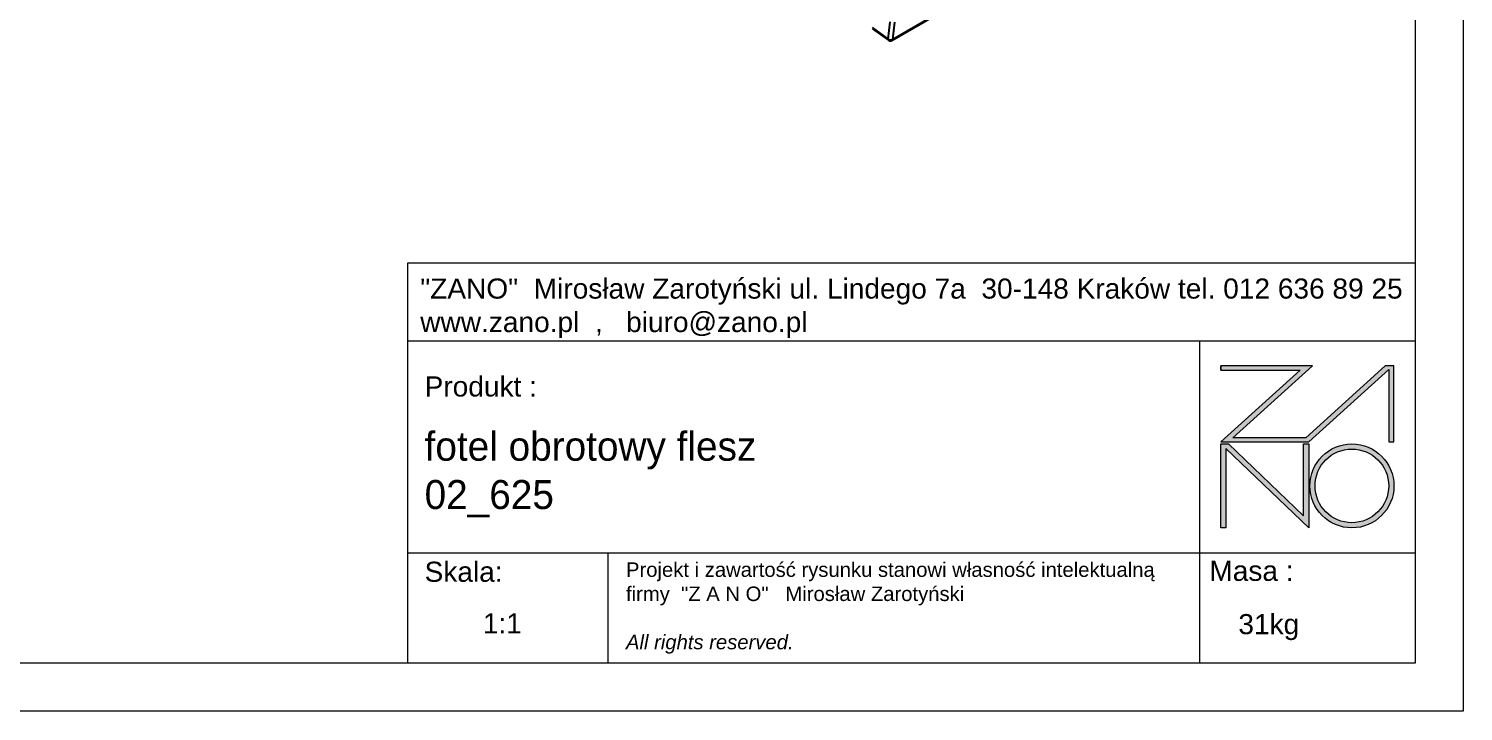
# Model space of a CAD drawing. Header units: millimetres. Extents: x 1508 to 7448, y -3239 to 961.
# Drawn here: x 4478 to 7448, y -3239 to -1825 of the extents above; entities that cross this region are included whole.
import ezdxf

# ---------------------------------------------------------------- set-up
doc = ezdxf.new("R2010")
doc.units = ezdxf.units.MM
doc.layers.add('tabelka', color=155, linetype='Continuous')

# ---------------------------------------------------------------- blocks, each defined once
blk = doc.blocks.new('zano')
at = {"layer": 'Defpoints', "lineweight": 5}
for points in [[(6270.2, 3716.2), (6270.2, 3707.4), (6434.8, 3707.4), (6270.2, 3558.4), (6452.4, 3558.4), (6617.9, 3708.2), (6617.9, 3558.4), (6628.6, 3558.4), (6628.6, 3716.2), (6610.7, 3716.2), (6446.1, 3567.2), (6295.4, 3567.2), (6459.9, 3716.2), (6270.2, 3716.2), (6270.2, 3707.4)], [(6270.2, 3554.4), (6286.2, 3554.4), (6441.7, 3405.6), (6441.7, 3554.4), (6452.4, 3554.4), (6452.4, 3380.5), (6281, 3544.6), (6281, 3380.5), (6270.2, 3380.5)]]:
    blk.add_hatch(color=251, dxfattribs=at).paths.add_polyline_path(points)
h = blk.add_hatch(color=251, dxfattribs=at)
h.paths.add_polyline_path([(6454.7, 3467.4, 1), (6628.6, 3467.4, 1)])
h.paths.add_polyline_path([(6617.9, 3467.4, -1), (6465.4, 3467.4, -1)], flags=16)
at = {"layer": 'Defpoints', "color": 251, "lineweight": 5}
blk.add_lwpolyline([(6434.8, 3707.4), (6270.2, 3558.4), (6452.4, 3558.4), (6617.9, 3708.2), (6617.9, 3558.4), (6628.6, 3558.4), (6628.6, 3716.2), (6610.7, 3716.2), (6446.1, 3567.2), (6295.4, 3567.2), (6459.9, 3716.2), (6270.2, 3716.2), (6270.2, 3707.4), (6432.1, 3707.4)], dxfattribs=at)
for points in [[(6270.2, 3716.2), (6270.2, 3707.4), (6434.8, 3707.4), (6270.2, 3558.4), (6452.4, 3558.4), (6617.9, 3708.2), (6617.9, 3558.4), (6628.6, 3558.4), (6628.6, 3716.2), (6610.7, 3716.2), (6446.1, 3567.2), (6295.4, 3567.2), (6459.9, 3716.2), (6270.2, 3716.2), (6270.2, 3707.4)], [(6270.2, 3554.4), (6286.2, 3554.4), (6441.7, 3405.6), (6441.7, 3554.4), (6452.4, 3554.4), (6452.4, 3380.5), (6281, 3544.6), (6281, 3380.5), (6270.2, 3380.5)]]:
    blk.add_lwpolyline(points, close=True, dxfattribs=at)
for radius in [87, 76.3]:
    blk.add_circle((6541.7, 3467.4), radius, dxfattribs=at)
blk = doc.blocks.new('TABELA')
at = {"layer": 'tabelka', "lineweight": 5}
for p, q in [((4587.4, 3929.4), (6672.4, 3929.4)), ((4587.4, 3767.6), (4587.4, 3929.4)), ((4587.4, 3929.4), (6672.4, 3929.4)), ((6226.5, 3767.6), (6226.5, 3329)), ((4587.4, 3329), (6672.4, 3329)), ((5001.6, 3329), (5001.6, 3100.4)), ((6226.5, 3329), (6226.5, 3100.4))]:
    blk.add_line(p, q, dxfattribs=at)
blk.add_lwpolyline([(4587.4, 3767.6), (6672.4, 3767.6), (6672.4, 3100.4), (4587.4, 3100.4)], close=True, dxfattribs=at)
blk.add_blockref('zano', (0, 0))
at = {"layer": 'tabelka', "lineweight": 5, "attachment_point": 1}
for s, insert, char_height, width in [('{\\fArial|b0|i0|c238|p34;"ZANO"  Mirosław Zarotyński ul. Lindego 7a  30-148 Kraków tel. 012 636 89 25\\Pwww.zano.pl  ,   biuro@zano.pl}', (4613, 3896.9), 41.595, 2040.38), ('{\\fArial|b0|i0|c238|p34;Produkt : }', (4622, 3694.1), 41.595, 265.273), ('{\\fCentury Gothic|b0|i0|c238|p34;fotel obrotowy flesz 02_625}', (4622, 3579.5), 60, 713.135), ('{\\fArial|b0|i0|c238|p34;Skala: }', (4622, 3310.3), 41.595, 191.675), ('{\\fArial|b0|i0|c238|p34;Masa :}', (6246.7, 3312.2), 41.595, 200.457), ('{\\fArial|b0|i0|c238|p34;1:1}', (4742.5, 3203.5), 41.595, 42.482), ('{\\fArial|b0|i0|c238|p34;31kg}', (6306.7, 3201.8), 41.595, 42.482)]:
    blk.add_mtext(s, dxfattribs=dict(at, insert=insert, char_height=char_height, width=width))
at = {"layer": 'tabelka', "color": 1, "lineweight": 5, "insert": (5038.9, 3308.9), "char_height": 30, "width": 1186.12, "attachment_point": 1}
blk.add_mtext('{\\fArial|b0|i0|c0|p34;Projekt i zawartość rysunku stanowi własność intelektualną firmy \\fArial|b0|i0|c238|p34; "Z A N O"   Mirosław Zarotyński\\fArial|b0|i1|c238|p34;\\P\\PAll rights reserved.}', dxfattribs=at)
blk = doc.blocks.new('izometria')
for p, q in [((1105, 1266.7), (1523.6, 1508.4)), ((1105.8, 1268.1), (1524.4, 1509.8)), ((1079.2, 1283.9), (1100.2, 1268.5)), ((1079.6, 1282.3), (1100.7, 1266.9)), ((1100.2, 1268.5), (1103, 1291.2)), ((1108.6, 1290.8), (1105.8, 1268.1))]:
    blk.add_line(p, q)
for centre, radius, start, end in [((1101.8, 1268.1), 1.63, 165.566, 226.9698), ((1103.4, 1273.1), 5.54, 235.075, 296.3981), ((1103, 1270.2), 4, 233.7874, 299.9973), ((1104.1, 1268.2), 1.77, 302.9857, 357.716)]:
    blk.add_arc(centre, radius, start, end)

msp = doc.modelspace()

# ---------------------------------------------------------------- linework, layer by layer
at = {"layer": 'tabelka', "lineweight": 5}
for points in [[(1507.89, 960.67), (7447.89, 960.67), (7447.89, -3239.33), (1507.89, -3239.33)], [(1607.89, 860.67), (7347.89, 860.67), (7347.89, -3139.33), (1607.89, -3139.33)]]:
    msp.add_lwpolyline(points, close=True, dxfattribs=at)

# ---------------------------------------------------------------- block references
at = {"xscale": 1.562049935181366, "yscale": 1.562049935181366, "zscale": 1.562049935181366}
msp.add_blockref('izometria', (4538.59, -3828.42), dxfattribs=at)
msp.add_blockref('TABELA', (675.51, -6239.74))

doc.saveas('drawing.dxf')
